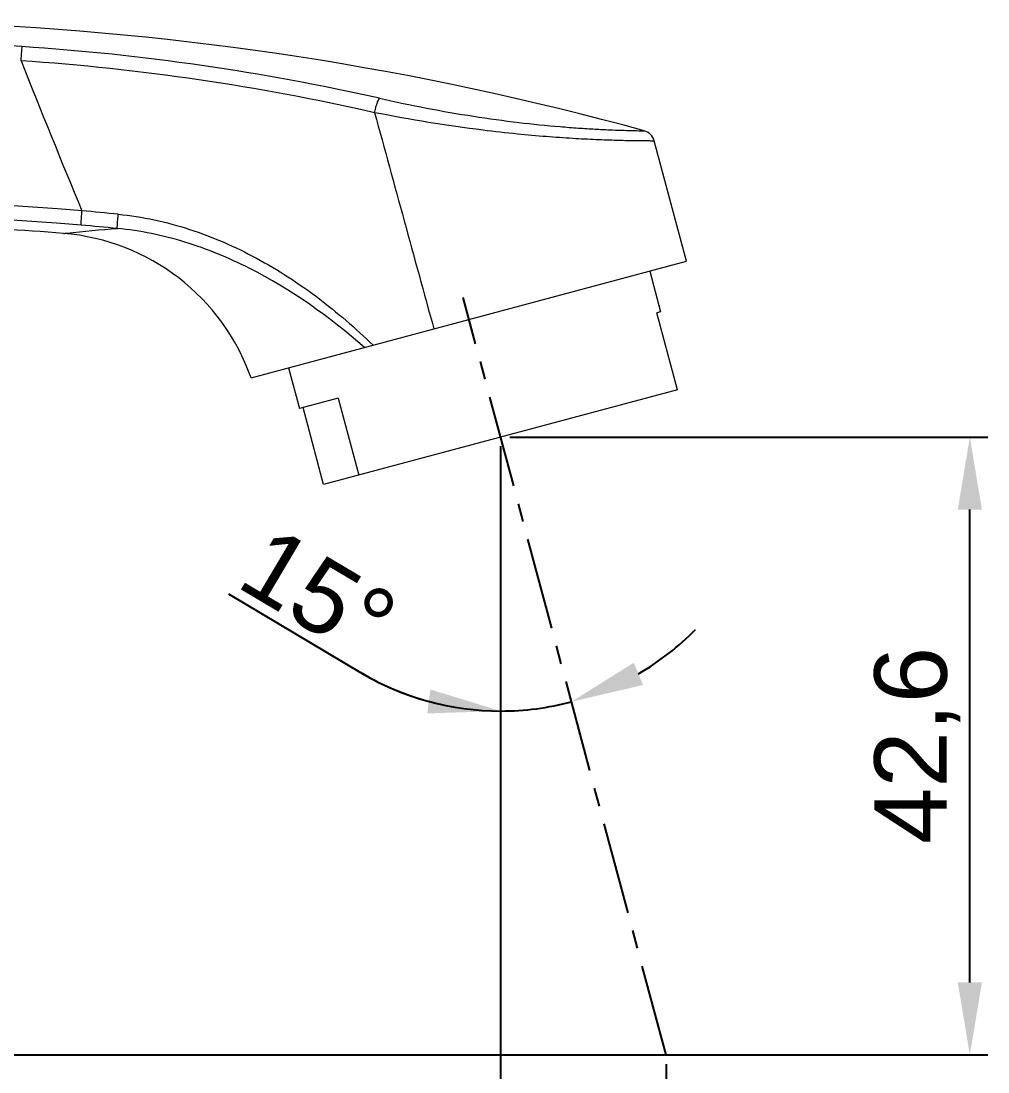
# Model space of a CAD drawing. Header units: millimetres. Extents: x 1243 to 1837, y -1232 to -812.
# Drawn here: x 1473 to 1539.7, y -1119.9 to -1047.4 of the extents above; entities that cross this region are included whole.
import ezdxf

# ---------------------------------------------------------------- set-up
doc = ezdxf.new("R2010")
doc.units = ezdxf.units.MM
doc.header["$LTSCALE"] = 0.1
doc.linetypes.add('CENTERX2', pattern=[101.6, 63.5, -12.7, 12.7, -12.7])
doc.layers.get('0').update_dxf_attribs({"lineweight": 13})
doc.layers.add('CENTER', color=1, linetype='CENTERX2')
doc.layers.add('DIM', color=3, linetype='Continuous', lineweight=9)
doc.styles.get("Standard").update_dxf_attribs({"font": 'arial.ttf'})
doc.dimstyles.new('ISO-25', dxfattribs={"dimtxt": 2.5, "dimasz": 2.5, "dimexe": 1.25, "dimexo": 0.625, "dimtad": 1, "dimdec": 1, "dimtxsty": 'Standard', "dimcen": 2.5, "dimadec": 0, "dimazin": 0, "dimtfac": 1, "dimtdec": 1, "dimtmove": 0, "dimatfit": 3, "dimfxl": 0, "dimarcsym": 0})

# ---------------------------------------------------------------- blocks, each defined once
blk = doc.blocks.new('*D5')
at = {"layer": 'Defpoints', "color": 0}
for p in [(1506.055, -1076.069), (1538.426, -1076.069), (1407.941, -1118.691)]:
    blk.add_point(p, dxfattribs=at)
at = {"layer": 'DIM', "color": 3, "linetype": 'ByBlock', "lineweight": -2}
for p, q in [((1506.68, -1076.069), (1539.676, -1076.069)), ((1538.426, -1113.691), (1538.426, -1081.069)), ((1408.566, -1118.691), (1539.676, -1118.691))]:
    blk.add_line(p, q, dxfattribs=at)
at = {"layer": 'DIM', "color": 3}
for points in [[(1537.593, -1081.069), (1539.26, -1081.069), (1538.426, -1076.069)], [(1537.593, -1113.691), (1539.26, -1113.691), (1538.426, -1118.691)]]:
    blk.add_solid(points, dxfattribs=at)
at = {"layer": 'DIM', "color": 3, "insert": (1534.797, -1097.335), "char_height": 5, "attachment_point": 5, "rotation": 90}
blk.add_mtext('42,6', dxfattribs=at)
blk = doc.blocks.new('*D6')
at = {"layer": 'Defpoints', "color": 0}
for p in [(1506.055, -1076.069), (1390.269, -1161.191), (1506.055, -1163.755)]:
    blk.add_point(p, dxfattribs=at)
at = {"layer": 'DIM', "color": 3, "linetype": 'ByBlock', "lineweight": -2}
for p, q in [((1506.055, -1076.694), (1506.055, -1165.005)), ((1390.269, -1161.816), (1390.269, -1165.005)), ((1395.269, -1163.755), (1501.055, -1163.755))]:
    blk.add_line(p, q, dxfattribs=at)
at = {"layer": 'DIM', "color": 3}
for points in [[(1395.269, -1162.922), (1395.269, -1164.588), (1390.269, -1163.755)], [(1501.055, -1162.922), (1501.055, -1164.588), (1506.055, -1163.755)]]:
    blk.add_solid(points, dxfattribs=at)
at = {"layer": 'DIM', "color": 3, "insert": (1448.162, -1160.125), "char_height": 5, "attachment_point": 5}
blk.add_mtext('115,8', dxfattribs=at)
blk = doc.blocks.new('*D8')
at = {"layer": 'Defpoints', "color": 0}
for p in [(1517.471, -1118.691), (1390.269, -1161.523), (1517.471, -1182.267)]:
    blk.add_point(p, dxfattribs=at)
at = {"layer": 'DIM', "color": 3, "linetype": 'ByBlock', "lineweight": -2}
for p, q in [((1517.471, -1119.316), (1517.471, -1183.517)), ((1390.269, -1162.148), (1390.269, -1183.517)), ((1395.269, -1182.267), (1512.471, -1182.267))]:
    blk.add_line(p, q, dxfattribs=at)
at = {"layer": 'DIM', "color": 3}
for points in [[(1395.269, -1181.434), (1395.269, -1183.101), (1390.269, -1182.267)], [(1512.471, -1181.434), (1512.471, -1183.101), (1517.471, -1182.267)]]:
    blk.add_solid(points, dxfattribs=at)
at = {"layer": 'DIM', "color": 3, "insert": (1453.87, -1178.638), "char_height": 5, "attachment_point": 5}
blk.add_mtext('127,2', dxfattribs=at)
blk = doc.blocks.new('*D9')
at = {"layer": 'Defpoints', "color": 0}
for p in [(1503.474, -1066.436), (1506.055, -1076.069), (1506.055, -1083.992), (1509.335, -1094.677), (1517.471, -1118.691)]:
    blk.add_point(p, dxfattribs=at)
at = {"layer": 'DIM', "color": 3, "linetype": 'ByBlock', "lineweight": -2}
for p, q in [((1506.055, -1084.617), (1506.055, -1096.214)), ((1496.412, -1092.317), (1487.307, -1086.912))]:
    blk.add_line(p, q, dxfattribs=at)
for start, end in [(300.20281, 315.41121), (239.30672, 270), (239.5832, 254.7916), (270, 284.99441)]:
    blk.add_arc((1506.055, -1076.071), 18.892, start, end, dxfattribs=at)
at = {"layer": 'DIM', "color": 3}
for points in [[(1515.879, -1093.168), (1515.239, -1091.63), (1510.943, -1094.32)], [(1501.209, -1093.476), (1500.989, -1095.128), (1506.055, -1094.964)]]:
    blk.add_solid(points, dxfattribs=at)
at = {"layer": 'DIM', "color": 3, "insert": (1493.481, -1086.882), "char_height": 5, "attachment_point": 5, "rotation": 329.30672}
blk.add_mtext('15°', dxfattribs=at)

msp = doc.modelspace()

# ---------------------------------------------------------------- linework, layer by layer
at = {"color": 7, "linetype": 'Continuous'}
for p, q in [((1518.881, -1063.936), (1516.657, -1055.636)), ((1488.839, -1071.986), (1518.881, -1063.936)), ((1516.341, -1064.617), (1517.092, -1067.418)), ((1517.092, -1067.418), (1516.841, -1067.485)), ((1518.265, -1072.798), (1516.841, -1067.485)), ((1491.421, -1071.294), (1492.171, -1074.095)), ((1518.265, -1072.798), (1493.846, -1079.341)), ((1494.853, -1073.377), (1492.171, -1074.095)), ((1494.853, -1073.377), (1496.276, -1078.689)), ((1493.846, -1079.341), (1492.422, -1074.028))]:
    msp.add_line(p, q, dxfattribs=at)
for centre, radius, start, end in [((1459.852, -1258.978), 211.62, 74.62608, 100.99285), ((1459.832, -1244.583), 195.908, 86.13697, 100.93308), ((1462.139, -1211.475), 162.72, 77.3785, 86.16215), ((1462.093, -1208.801), 159.076, 77.19173, 86.08017), ((2082.181, -808.734), 655.284, 201.612824, 202.5904), ((8008.582, 722.163), 6749.044, 195.2555832, 195.3869584), ((1515.691, -1055.895), 1, 15, 74.62608), ((1459.847, -1262.87), 203.156, 85.10717, 100.47923), ((1459.847, -1263.514), 202.806, 85.11607, 100.46026), ((1457.686, -1283.458), 223.853, 84.36311, 85.00566), ((1458.038, -1285.634), 224.999, 84.49697, 85.13668), ((1474.689, -1076.965), 15, 19.38704, 85.3483)]:
    msp.add_arc(centre, radius, start, end, dxfattribs=at)
for points, knots in [([(1472.968, -1050.097), (1472.982, -1049.888), (1473.009, -1049.563), (1473.031, -1049.237), (1473.049, -1049.122)], [0, 0, 0, 0, 0.641188, 1, 1, 1, 1]), ([(1497.358, -1053.682), (1497.381, -1053.574), (1497.432, -1053.361), (1497.517, -1053.069), (1497.603, -1052.846), (1497.662, -1052.724), (1497.695, -1052.688)], [0, 0, 0, 0, 0.315973, 0.622341, 0.861295, 1, 1, 1, 1]), ([(1497.695, -1052.688), (1498.777, -1052.932), (1500.935, -1053.382), (1504.141, -1053.938), (1507.212, -1054.359), (1509.627, -1054.605), (1511.383, -1054.741), (1512.522, -1054.812), (1513.517, -1054.862), (1514.353, -1054.893), (1514.946, -1054.911), (1515.329, -1054.92), (1515.551, -1054.925), (1515.712, -1054.926), (1515.856, -1054.931), (1515.892, -1054.927), (1515.964, -1054.933), (1515.956, -1054.931)], [0, 0, 0, 0, 0.180478, 0.358805, 0.529533, 0.684943, 0.753848, 0.816142, 0.870587, 0.916055, 0.952422, 0.966874, 0.978723, 0.987972, 0.994616, 0.998644, 1, 1, 1, 1]), ([(1507.23, -1055.159), (1506.432, -1055.079), (1503.125, -1054.706), (1499.837, -1054.17), (1497.358, -1053.682)], [0, 0, 0, 0, 0.24103, 1, 1, 1, 1]), ([(1516.657, -1055.636), (1516.658, -1055.64), (1516.633, -1055.632), (1516.611, -1055.64), (1516.553, -1055.635), (1516.482, -1055.637), (1516.387, -1055.636), (1516.221, -1055.636), (1515.961, -1055.634), (1515.589, -1055.63), (1515.14, -1055.624), (1514.618, -1055.614), (1514.024, -1055.599), (1513.361, -1055.578), (1512.355, -1055.538), (1510.962, -1055.466), (1509.154, -1055.339), (1507.888, -1055.225), (1507.23, -1055.159)], [0, 0, 0, 0, 0.001136, 0.004523, 0.010127, 0.017917, 0.027884, 0.040024, 0.070821, 0.11031, 0.15809, 0.213445, 0.276352, 0.346784, 0.424105, 0.596228, 0.789965, 1, 1, 1, 1]), ([(1477.114, -1061.445), (1477.108, -1061.411), (1477.117, -1061.301), (1477.124, -1061.087), (1477.147, -1060.79), (1477.164, -1060.569), (1477.174, -1060.454)], [0, 0, 0, 0, 0.103424, 0.329001, 0.650992, 1, 1, 1, 1]), ([(1479.616, -1061.672), (1479.607, -1061.64), (1479.615, -1061.529), (1479.619, -1061.317), (1479.644, -1061.021), (1479.663, -1060.801), (1479.674, -1060.687)], [0, 0, 0, 0, 0.100206, 0.3289, 0.652193, 1, 1, 1, 1]), ([(1479.674, -1060.687), (1481.341, -1060.852), (1484.651, -1061.575), (1489.28, -1063.6), (1493.513, -1066.358), (1496.052, -1068.561), (1497.26, -1069.729)], [0, 0, 0, 0, 0.249768, 0.500363, 0.749395, 1, 1, 1, 1]), ([(1475.906, -1062.015), (1470.182, -1061.549), (1458.677, -1061.111), (1435.755, -1062.249), (1418.731, -1065.348), (1407.699, -1068.364)], [0, 0, 0, 0, 0.250433, 0.501265, 1, 1, 1, 1]), ([(1475.906, -1062.015), (1475.983, -1062.006), (1477.218, -1061.868), (1478.454, -1061.754), (1479.615, -1061.672)], [0, 0, 0, 0, 0.063155, 1, 1, 1, 1]), ([(1496.67, -1069.888), (1494.247, -1067.769), (1490.275, -1064.922), (1484.334, -1062.472), (1481.191, -1061.818), (1479.614, -1061.672)], [0, 0, 0, 0, 0.502743, 0.752572, 1, 1, 1, 1])]:
    msp.add_open_spline(points, degree=3, knots=knots, dxfattribs=at)
at = {"layer": 'CENTER'}
msp.add_line((1517.471, -1118.691), (1503.474, -1066.436), dxfattribs=at)

# ---------------------------------------------------------------- dimensions: what is measured, and where the dimension line sits
at = {"layer": 'DIM', "color": 7}
dim = msp.add_angular_dim_2l(base=(1509.335, -1094.677), line1=((1517.471, -1118.691), (1503.474, -1066.436)), line2=((1506.055, -1076.069), (1506.055, -1083.992)), dimstyle='ISO-25', override={"dimtxt": 5, "dimasz": 5, "dimcen": 5, "dimclrd": 3, "dimclre": 3, "dimclrt": 3, "dimfxl": 1.25, "dimarcsym": 1}, dxfattribs=at)
dim.commit()
dim.dimension.update_dxf_attribs({"geometry": '*D9', "text_midpoint": (1493.481, -1086.882)})
dim = msp.add_linear_dim(base=(1506.055, -1163.755), p1=(1390.269, -1161.191), p2=(1506.055, -1076.069), angle=180, dimstyle='ISO-25', override={"dimtxt": 5, "dimasz": 5, "dimcen": 5, "dimclrd": 3, "dimclre": 3, "dimclrt": 3, "dimfxl": 1.25, "dimarcsym": 1}, dxfattribs=at)
dim.commit()
dim.dimension.update_dxf_attribs({"geometry": '*D6', "text_midpoint": (1448.162, -1160.125)})
dim = msp.add_linear_dim(base=(1538.426, -1076.069), p1=(1407.941, -1118.691), p2=(1506.055, -1076.069), angle=90, dimstyle='ISO-25', override={"dimtxt": 5, "dimasz": 5, "dimcen": 5, "dimclrd": 3, "dimclre": 3, "dimclrt": 3, "dimfxl": 1.25, "dimarcsym": 1}, dxfattribs=at)
dim.commit()
dim.dimension.update_dxf_attribs({"geometry": '*D5', "text_midpoint": (1538.426, -1097.335), "dimtype": 160})
dim = msp.add_linear_dim(base=(1517.471, -1182.267), p1=(1390.269, -1161.523), p2=(1517.471, -1118.691), dimstyle='ISO-25', override={"dimtxt": 5, "dimasz": 5, "dimcen": 5, "dimclrd": 3, "dimclre": 3, "dimclrt": 3, "dimfxl": 1.25, "dimarcsym": 1}, dxfattribs=at)
dim.commit()
dim.dimension.update_dxf_attribs({"geometry": '*D8', "text_midpoint": (1453.87, -1178.638)})

doc.saveas('drawing.dxf')
